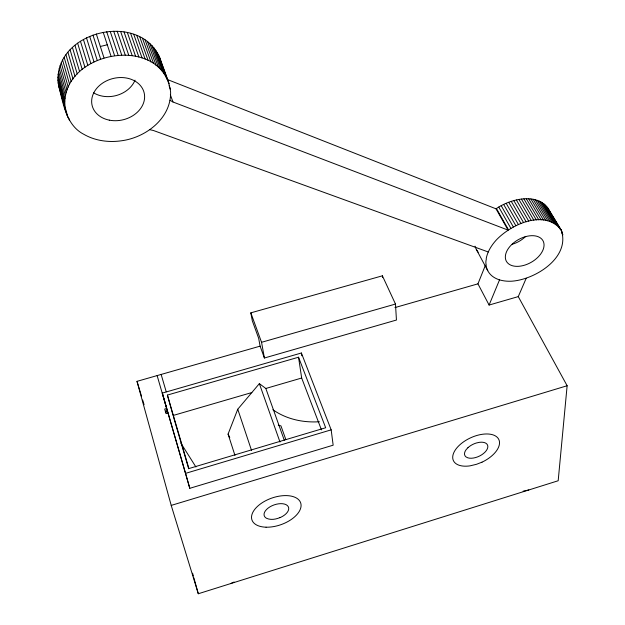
<?xml version="1.0" encoding="UTF-8"?>
<svg xmlns="http://www.w3.org/2000/svg" width="625" height="625" viewBox="0 0 625 625"><rect width="100%" height="100%" fill="white"/><g stroke="black" fill="none" stroke-linecap="round" stroke-linejoin="round"><path stroke-width="0.94" d="M65.359 109.836C56.359 51.93 162.695 31.164 170.602 91.938C171.305 118.219 145.938 137.477 121.781 140.734C108.938 142.656 95.281 140.898 83.922 134.359C65.828 125.172 63.211 102.812 58.562 85.438C50.469 32.492 138.633 9.523 159.656 57.547L169.203 83.781M526.203 278.281L518.273 296.609L567.133 385.742L558.18 480.75L198.297 593.75L171.211 505.398L137.008 381.344L260.102 346.141L258.672 338.32L252.312 320.82L250.828 312.852L382.398 275.812L395.484 304.055L396.445 320.039L264.406 358.008L260.102 346.141M234.953 455.383L228.078 434.094L237.758 409.227L259.359 383.633L265.828 388.469L284.289 440.258M518.273 296.609L489.094 305.047L477.953 283.844L485.422 265.195M489.094 305.047L499.539 279.852M167.109 79.422L496.016 208.82C511.016 198.336 540.633 191.297 549.922 212.266M561.18 229.977C544.57 208.703 510.812 224.359 496.023 240.313A41.984 26.07 -29.5 0 0 489.047 250.328L488.109 252.359A41.984 26.07 -29.5 0 0 486.258 258.367L486.289 259.297A21 13.117 -28.9 0 0 486.188 264.867L486.133 265.812A41.984 26.07 -29.5 0 0 498.555 279.547L500.461 280.133A41.984 26.07 -29.5 0 0 511.258 281.219C534.82 279.953 570.914 257.469 561.18 229.977L547.641 207.625M230.547 583.625L234.094 582.023M171.211 505.398L567.133 385.742M157.133 375.594L189.797 488.312L333.156 445.188L331.172 429.852L301.383 353L162.312 393.094L166.664 408.492L164.711 409.055L166.023 413.609L167.984 413.039M189.797 488.312L185.578 473.359L331.172 429.852M165.367 411.328L167.32 410.758M165.633 412.227L167.578 411.656M251.836 392.547L173.086 415.492L171.68 410.461M265.828 388.469L301.672 378.023L298.539 357.219L167.398 395.07L171.43 409.555M264.406 358.008L261.555 342.297L395.484 304.055M394.945 307.586L477.953 283.844M100.336 46.484L107.289 44.781M523.102 491.188L528.82 489.969M319.406 421.742C303.172 422.844 286.266 419.187 272.867 409.703M149.703 129.664L153.398 130.492L488.281 251.984M278.281 425.125L280.953 425.891L285.859 439.617M170.016 100.289L172.977 101.992L508.078 230.109L496.016 208.82M180.93 443.242L195.914 466.969M546.57 206.258L561.93 231.516M553.953 218.945L554.961 220.617M555.969 222.289L557.477 224.789M558.992 227.297L560 228.961M561.508 231.469L562.516 233.141M545.352 204.984L557.984 225.906M561.438 232.328L562.945 234.828M543.992 203.812L556.617 224.75M542.484 202.758L555.109 223.703M540.852 201.812L553.461 222.773M539.086 200.992L551.688 221.969M537.203 200.297L549.797 221.289M535.211 199.727L547.789 220.734M533.109 199.289L545.672 220.312M530.922 198.984L543.461 220.023M528.648 198.812L541.164 219.875M526.305 198.781L538.789 219.859M523.891 198.883L536.352 219.977M521.43 199.117L533.859 220.234M518.922 199.5L531.328 220.633M516.391 200.008L528.758 221.156M513.836 200.648L526.172 221.82M511.273 201.422L523.578 222.609M508.727 202.32L520.992 223.523M506.187 203.336L518.414 224.562M503.68 204.477L515.867 225.711M501.211 205.727L513.359 226.977M498.789 207.078L510.898 228.352M496.438 208.539L508.508 229.82M476.312 249.383L487.766 270.719M228.078 434.094L229.773 437.563M298.539 357.219L325.672 427.75L188.906 468.555L167.398 395.07M301.672 378.023L321.469 429.906M158.531 54.992L167.164 78.602M157.195 52.516L165.82 76.125M169.086 85.703L170.359 89.18M155.656 50.133L164.266 73.742M250.828 312.852L261.555 342.297M153.914 47.844L162.508 71.461M170.336 94.719L172.977 101.992M151.984 45.664L160.555 69.289M149.859 43.609L158.414 67.234M147.562 41.68L156.086 65.312M145.094 39.891L153.586 63.539M142.469 38.25L150.922 61.906M139.695 36.766L148.109 60.438M136.781 35.445L145.156 59.133M259.359 383.633L279.984 442.008M133.742 34.297L142.078 57.992M130.602 33.32L138.883 57.039M159.656 57.547L161.258 62.844M127.359 32.531L135.586 56.266M124.031 31.922L132.211 55.68M120.641 31.508L128.758 55.281M117.195 31.281L125.258 55.078M113.711 31.25L121.719 55.07M237.758 409.227L251.578 450.547M110.211 31.414L118.156 55.258M106.711 31.773L114.586 55.641M103.211 32.32L111.031 56.219M96.328 33.992L104.016 57.938M92.969 35.102L100.594 59.078M89.688 36.398L97.25 60.398M86.5 37.859L94 61.891M83.414 39.484L90.852 63.547M80.453 41.273L87.828 65.359M77.633 43.211L84.945 67.32M137.008 381.344L141.531 396.297M142.664 400.031L144.078 404.703M74.953 45.289L82.211 69.422M72.438 47.492L79.641 71.656M70.086 49.82L77.242 74.008M67.922 52.25L75.031 76.461M161.141 374.438L166.219 391.773M173.359 416.43L188.68 468.797M65.953 54.781L73.008 79.016M162.312 393.094L185.578 473.359M64.18 57.398L71.195 81.656M62.617 60.086L69.594 84.367M61.266 62.836L68.203 87.133M60.133 65.633L67.039 89.945M59.227 68.461L66.102 92.797M58.539 71.312L65.398 95.656M58.086 74.172L64.922 98.531M57.867 77.023L64.68 101.398M68.867 118.375L69.391 120.258M57.867 79.867L64.68 104.25M62.039 96.188L63.352 100.883M63.875 102.758L64.656 105.57M65.18 107.445L68.062 117.773M58.102 82.672L64.898 107.062M66.938 115.203L58.562 85.438M192.594 573.195L193.367 576M193.891 577.867L198.297 593.75M165.07 72.484L166.039 76.984M301.383 353L301.789 355.766M382.398 275.812L382.523 277.609M135.031 80.164A26.281 21.211 -13.2 0 1 93.641 92.836M525.688 236.383A20.68 13.125 -29.8 0 1 512.164 244.273M478.188 252.25A41.367 26.258 -29.8 0 1 475.047 246.18M467.93 447.703L466.055 449.773A12.492 6.703 -24.9 0 0 466.055 456.953L467.906 457.852A12.492 6.703 -24.9 0 0 486.25 450.703A12.492 6.703 -24.9 0 0 479.297 442.344L476.258 443.023A12.492 6.703 -24.9 0 0 467.93 447.703M279.852 517.641C275.688 519.367 270.734 520.211 266.492 518.281A12.867 7.008 -19.5 0 1 269.906 506.875A12.867 7.008 -19.5 0 1 287.438 505.609A12.867 7.008 -19.5 0 1 280.883 517.242L279.852 517.641M482.008 462.164L476.508 464.297L470.047 465.852A25.055 13.445 -24.9 0 1 456.961 447.766A25.055 13.445 -24.9 0 1 495.367 435.906A25.055 13.445 -24.9 0 1 482.016 462.164M525.445 236.672L524.164 237.062A20.984 13.031 -29.5 0 0 505.359 257.594L505.453 258.492A20.984 13.031 -29.5 0 0 506.641 261.703L507.133 262.398A20.984 13.031 -29.5 0 0 517.93 266.352L519.117 266.273A20.984 13.031 -29.5 0 0 543.789 247.43A20.984 13.031 -29.5 0 0 525.445 236.672M109.305 120.148A26.773 21.242 -13.8 0 0 144.172 92.922A26.773 21.242 -13.8 0 0 100.914 84.328A26.773 21.242 -13.8 0 0 109.305 120.148M266.047 527.195A25.812 14.062 -19.5 0 0 300.961 504.039A25.812 14.062 -19.5 0 0 261.891 502.945A25.812 14.062 -19.5 0 0 266.047 527.195"/></g></svg>
